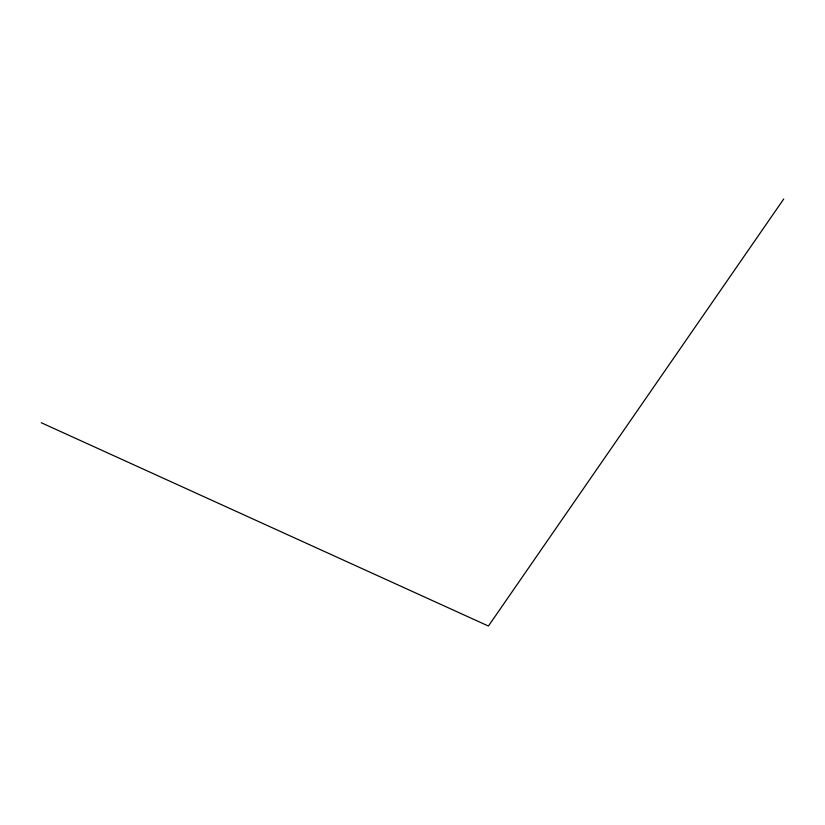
<?xml version="1.0" encoding="UTF-8"?>
<svg xmlns="http://www.w3.org/2000/svg" width="825" height="825" viewBox="0 0 825 825"><rect width="100%" height="100%" fill="white"/><g stroke="black" fill="none" stroke-linecap="round" stroke-linejoin="round"><path stroke-width="1.24" d="M783.75 198.959L488.421 626.041L41.25 422.73"/></g></svg>
